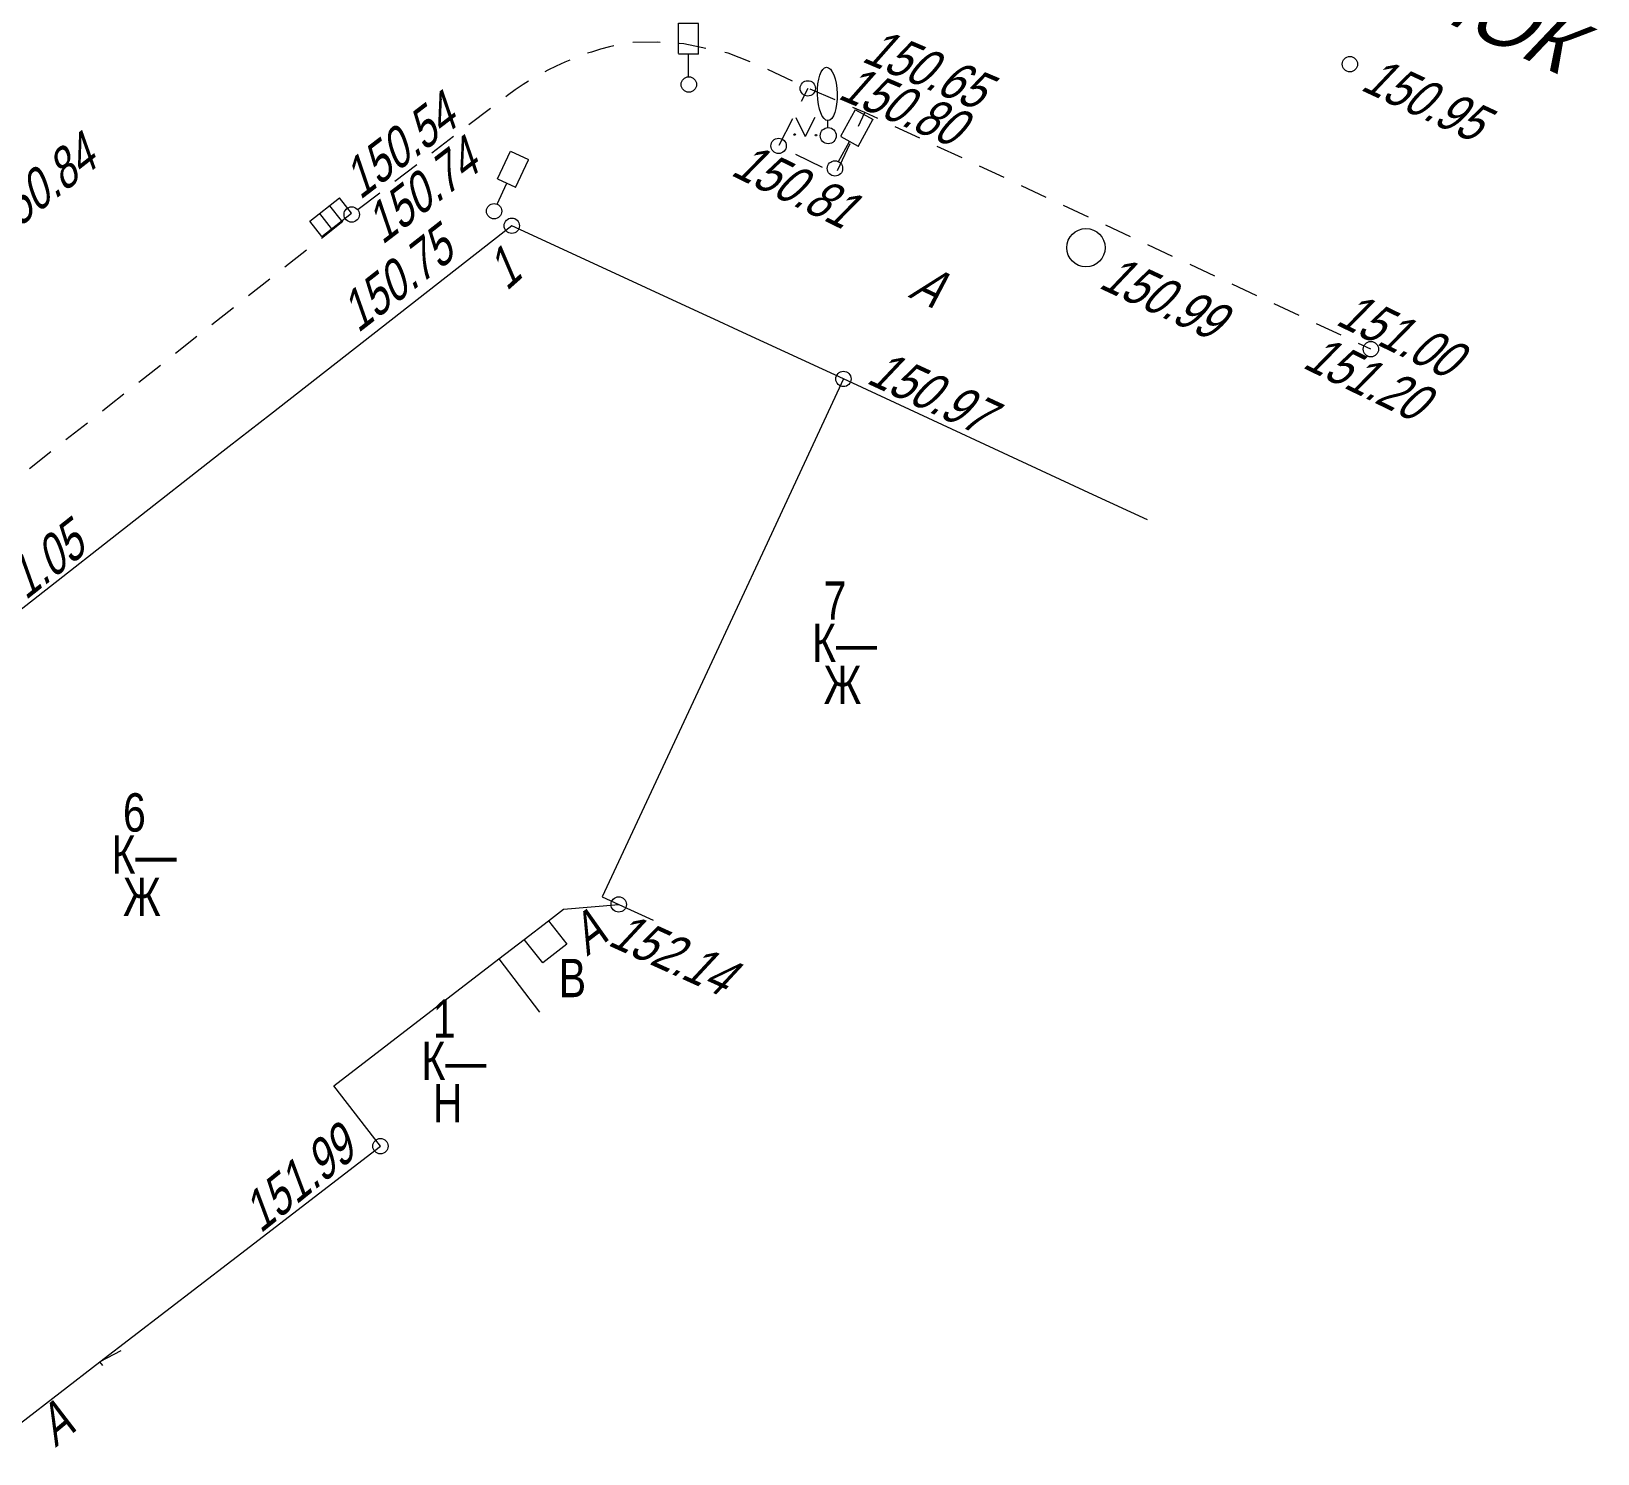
# Model space of a CAD drawing. Header units: metres. Extents: x 382 to 851, y 14083 to 14440.
# Drawn here: x 805.5 to 846.32, y 14368.09 to 14405.16 of the extents above; entities that cross this region are included whole.
import ezdxf
from ezdxf.enums import TextEntityAlignment as Align

# ---------------------------------------------------------------- set-up
doc = ezdxf.new("R2010")
doc.units = ezdxf.units.M
doc.header["$MEASUREMENT"] = 0
for name, color, linetype, lineweight in [('Бортовой камень', 7, 'Continuous', 25), ('Вентиляторы', 7, 'Continuous', 25), ('Внутреннее заполнение', 7, 'Continuous', 25), ('Горизонтали', 7, 'Continuous', 25), ('Граница улицы', 7, 'Continuous', 25), ('Здания', 7, 'Continuous', 25), ('Колодцы', 7, 'Continuous', 25), ('Крыльца', 7, 'Continuous', 25), ('Леса и газоны', 7, 'Continuous', 25), ('Номер дома', 7, 'Continuous', 25), ('Отдельно стоящее дерево', 7, 'Continuous', 25), ('Светофоры', 7, 'Continuous', 25), ('Фонтаны', 7, 'Continuous', 25)]:
    doc.layers.add(name, color=color, linetype=linetype, lineweight=lineweight)
doc.styles.add('Style-RUSSIAN_1251', font='RUSSIAN_1251.shx')
doc.styles.add('Style-RUSSIAN_1251 I 0.32289', font='RUSSIAN_1251.shx', dxfattribs={"oblique": 18.5})

# ---------------------------------------------------------------- blocks, each defined once
blk = doc.blocks.new('KOLOD_78')
at = {"layer": 'Колодцы', "color": 251, "linetype": 'Continuous', "lineweight": 9}
blk.add_arc((0, 0), 0.5, 0, 360, dxfattribs=at)
blk = doc.blocks.new('DORZN1_37')
at = {"layer": 'Светофоры', "color": 251, "linetype": 'Continuous', "lineweight": 9}
for p, q in [((-0.27, 0.806), (-0.27, 1.603)), ((-0.27, 1.598), (0.252, 1.598)), ((0.252, 0.792), (0.252, 1.589)), ((-0.27, 0.801), (0.248, 0.801)), ((-0.004, 0.2), (-0.004, 0.801))]:
    blk.add_line(p, q, dxfattribs=at)
blk.add_arc((0, 0), 0.2, 0, 360, dxfattribs=at)
blk = doc.blocks.new('PIKET_391')
at = {"layer": 'Горизонтали', "color": 251, "linetype": 'Continuous', "lineweight": 9}
blk.add_arc((0, 0), 0.2, 0, 360, dxfattribs=at)
blk = doc.blocks.new('RESHT1_10')
at = {"layer": 'Фонтаны', "color": 251, "linetype": 'Continuous', "lineweight": 9}
for p, q in [((-0.493, -0.254), (-0.494, 0.254)), ((-0.494, 0.254), (0.495, 0.254)), ((-0.163, -0.245), (-0.163, 0.251)), ((0.166, -0.245), (0.166, 0.251)), ((0.495, -0.254), (0.495, 0.254)), ((-0.493, -0.254), (0.495, -0.254))]:
    blk.add_line(p, q, dxfattribs=at)
blk = doc.blocks.new('PIKET_402')
at = {"layer": 'Горизонтали', "color": 251, "linetype": 'Continuous', "lineweight": 9}
blk.add_arc((0, 0), 0.2, 0, 360, dxfattribs=at)
blk = doc.blocks.new('GAZON_20')
at = {"layer": 'Леса и газоны', "color": 251, "linetype": 'Continuous', "lineweight": 9}
for p in [(-0.248, 0.499), (0.251, 0.502)]:
    blk.add_line(p, (0, 0), dxfattribs=at)
for centre in [(-0.276, 0.057), (0.279, 0.039)]:
    blk.add_arc(centre, 0.02, 0, 360, dxfattribs=at)
blk.add_point((-0.29, 0.043), dxfattribs=at)
blk = doc.blocks.new('PIKET_426')
at = {"layer": 'Горизонтали', "color": 251, "linetype": 'Continuous', "lineweight": 9}
blk.add_arc((0, 0), 0.2, 0, 360, dxfattribs=at)
blk = doc.blocks.new('DORZN1_41')
at = {"layer": 'Светофоры', "color": 251, "linetype": 'Continuous', "lineweight": 9}
for p, q in [((-0.27, 0.806), (-0.27, 1.603)), ((-0.27, 1.598), (0.252, 1.598)), ((0.252, 0.792), (0.252, 1.589)), ((-0.27, 0.801), (0.248, 0.801)), ((-0.004, 0.2), (-0.004, 0.801))]:
    blk.add_line(p, q, dxfattribs=at)
blk.add_arc((0, 0), 0.2, 0, 360, dxfattribs=at)
blk = doc.blocks.new('DEREVO_455')
at = {"layer": 'Отдельно стоящее дерево', "color": 251, "linetype": 'Continuous', "lineweight": 9, "flags": 128}
blk.add_lwpolyline([(-0.007, 0.21), (-0.007, 0.393)], dxfattribs=at)
at = {"layer": 'Отдельно стоящее дерево', "color": 251, "linetype": 'Continuous', "lineweight": 9}
blk.add_arc((0, 0), 0.21, 0, 359.99999, dxfattribs=at)
blk.add_ellipse((-0.0255, 1.088), major_axis=(-0.0185, 0.695), ratio=0.3698286, dxfattribs=at)
blk = doc.blocks.new('DORZN1_42')
at = {"layer": 'Светофоры', "color": 251, "linetype": 'Continuous', "lineweight": 9}
for p, q in [((-0.27, 0.806), (-0.27, 1.603)), ((-0.27, 1.598), (0.252, 1.598)), ((0.252, 0.792), (0.252, 1.589)), ((-0.27, 0.801), (0.248, 0.801)), ((-0.004, 0.2), (-0.004, 0.801))]:
    blk.add_line(p, q, dxfattribs=at)
blk.add_arc((0, 0), 0.2, 0, 360, dxfattribs=at)
blk = doc.blocks.new('PIKET_450')
at = {"layer": 'Горизонтали', "color": 251, "linetype": 'Continuous', "lineweight": 9}
blk.add_arc((0, 0), 0.2, 0, 360, dxfattribs=at)
blk = doc.blocks.new('PIKET_451')
at = {"layer": 'Горизонтали', "color": 251, "linetype": 'Continuous', "lineweight": 9}
blk.add_arc((0, 0), 0.2, 0, 360, dxfattribs=at)
blk = doc.blocks.new('PIKET_452')
at = {"layer": 'Горизонтали', "color": 251, "linetype": 'Continuous', "lineweight": 9}
blk.add_arc((0, 0), 0.2, 0, 360, dxfattribs=at)
blk = doc.blocks.new('PIKET_453')
at = {"layer": 'Горизонтали', "color": 251, "linetype": 'Continuous', "lineweight": 9}
blk.add_arc((0, 0), 0.2, 0, 360, dxfattribs=at)
blk = doc.blocks.new('PIKET_454')
at = {"layer": 'Горизонтали', "color": 251, "linetype": 'Continuous', "lineweight": 9}
blk.add_arc((0, 0), 0.2, 0, 360, dxfattribs=at)
blk = doc.blocks.new('PIKET_455')
at = {"layer": 'Горизонтали', "color": 251, "linetype": 'Continuous', "lineweight": 9}
blk.add_arc((0, 0), 0.2, 0, 360, dxfattribs=at)
blk = doc.blocks.new('msdElementTypeLineString_158')
at = {"layer": 'Граница улицы', "color": 251, "linetype": 'Continuous', "lineweight": 9}
for p, q in [((0.76, 2.229), (0.584, 1.882)), ((0.358, 1.436), (0.007, 0.742)), ((2.081, 1.247), (2.246, 1.599)), ((0.436, 0.516), (1.136, 0.176)), ((1.538, 0.09), (1.868, 0.794))]:
    blk.add_line(p, q, dxfattribs=at)
blk = doc.blocks.new('msdElementTypeLineString_162')
at = {"layer": 'Бортовой камень', "color": 251, "linetype": 'Continuous', "lineweight": 9}
for p, q in [((33.843, 21.189), (33.199, 21.493)), ((34.951, 20.7), (34.296, 20.977)), ((25.972, 20.481), (25.406, 20.048)), ((37.159, 19.701), (36.514, 20.002)), ((25.009, 19.744), (24.444, 19.312)), ((38.257, 19.187), (37.612, 19.489)), ((24.046, 19.008), (23.481, 18.576)), ((39.355, 18.674), (38.71, 18.975)), ((40.453, 18.16), (39.808, 18.462)), ((23.084, 18.272), (22.518, 17.84)), ((41.55, 17.647), (40.905, 17.949)), ((22.124, 17.533), (21.565, 17.092)), ((42.648, 17.134), (42.003, 17.435)), ((21.172, 16.782), (20.613, 16.341)), ((43.746, 16.62), (43.101, 16.922)), ((44.843, 16.107), (44.199, 16.408)), ((20.221, 16.031), (19.662, 15.591)), ((45.941, 15.593), (45.296, 15.895)), ((19.269, 15.281), (18.711, 14.84)), ((47.039, 15.08), (46.394, 15.382)), ((48.137, 14.567), (47.492, 14.868)), ((18.318, 14.53), (17.759, 14.089)), ((48.912, 14.204), (48.59, 14.355)), ((17.367, 13.78), (16.808, 13.339)), ((15.464, 12.278), (14.905, 11.837)), ((14.513, 11.528), (13.954, 11.087))]:
    blk.add_line(p, q, dxfattribs=at)
at = {"layer": 'Бортовой камень', "color": 251, "linetype": 'Continuous', "lineweight": 9, "flags": 128}
for points in [[(29.184, 22.114), (29.072, 22.087), (28.834, 22.022), (28.598, 21.949), (28.501, 21.915)], [(30.387, 22.2), (30.331, 22.203), (29.675, 22.199)], [(31.585, 22.042), (31.008, 22.166), (30.886, 22.173)], [(28.033, 21.738), (27.905, 21.685), (27.681, 21.582), (27.46, 21.472), (27.39, 21.435)], [(32.74, 21.69), (32.165, 21.917), (32.073, 21.937)], [(26.956, 21.186), (26.819, 21.1), (26.614, 20.963), (26.413, 20.819), (26.369, 20.785)], [(36.062, 20.214), (35.724, 20.372), (35.412, 20.504)], [(16.415, 13.029), (16.045, 12.737), (15.856, 12.588)]]:
    blk.add_lwpolyline(points, dxfattribs=at)
blk = doc.blocks.new('msdElementTypeTextNode_16')
at = {"layer": 'Здания', "color": 251, "linetype": 'Continuous', "lineweight": 9, "style": 'Style-RUSSIAN_1251', "width": 0.799996}
for s, p in [(' 6 ', (0, 1.100001)), ('К—', (0, 0.000001)), (' Ж', (0, -1.099999))]:
    blk.add_text(s, height=1.000002, dxfattribs=at).set_placement(p, align=Align.MIDDLE_LEFT)
blk = doc.blocks.new('msdElementTypeTextNode_17')
at = {"layer": 'Здания', "color": 251, "linetype": 'Continuous', "lineweight": 9, "style": 'Style-RUSSIAN_1251', "width": 0.799996}
for s, p in [(' 1 ', (0, 1.100001)), ('К—', (0, 0.000001)), (' Н', (0, -1.100999))]:
    blk.add_text(s, height=1.000002, dxfattribs=at).set_placement(p, align=Align.MIDDLE_LEFT)
blk = doc.blocks.new('msdElementTypeTextNode_19')
at = {"layer": 'Здания', "color": 251, "linetype": 'Continuous', "lineweight": 9, "style": 'Style-RUSSIAN_1251', "width": 0.799996}
for s, p in [(' 7 ', (0, 1.1)), ('К—', (0, 0)), (' Ж', (0, -1.1))]:
    blk.add_text(s, height=1, dxfattribs=at).set_placement(p, align=Align.MIDDLE_LEFT)

msp = doc.modelspace()

# ---------------------------------------------------------------- linework, layer by layer
at = {"layer": 'Вентиляторы', "color": 251, "linetype": 'Continuous', "lineweight": 9, "flags": 128}
msp.add_lwpolyline([(818.972, 14381.976), (819.45, 14381.365), (818.824, 14380.876), (818.343, 14381.492)], dxfattribs=at)
at = {"layer": 'Внутреннее заполнение', "color": 251, "linetype": 'Continuous', "lineweight": 9, "flags": 128}
msp.add_lwpolyline([(807.833, 14370.768), (807.284, 14370.479)], dxfattribs=at)
at = {"layer": 'Здания', "color": 251, "linetype": 'Continuous', "lineweight": 9, "flags": 128}
for points in [[(826.66, 14396.099), (824.039, 14397.309), (823.176, 14397.708), (823.114, 14397.737), (821.518, 14398.475), (819.241, 14399.528), (818.018, 14400.093), (811.727, 14395.172), (810.657, 14394.336), (810.422, 14394.152), (805.678, 14390.44), (793.434, 14380.863)], [(834.588, 14392.423), (833.167, 14393.082), (826.66, 14396.099), (824.608, 14391.692), (823.168, 14388.598), (820.373, 14382.596), (820.804, 14382.401), (821.702, 14381.994)], [(804.171, 14368.086), (807.284, 14370.479), (810.72, 14373.121), (814.595, 14376.101), (813.382, 14377.678), (817.677, 14380.98), (818.343, 14381.492), (818.972, 14381.976), (819.361, 14382.275), (820.804, 14382.401)], [(817.677, 14380.98), (818.741, 14379.597)]]:
    msp.add_lwpolyline(points, dxfattribs=at)
at = {"layer": 'Крыльца', "color": 251, "linetype": 'Continuous', "lineweight": 9, "flags": 128}
for points in [[(810.72, 14373.121), (810.727, 14373.111)], [(807.357, 14370.383), (807.284, 14370.479)]]:
    msp.add_lwpolyline(points, dxfattribs=at)

# ---------------------------------------------------------------- block references
at = {"layer": 'Бортовой камень', "color": 251, "linetype": 'Continuous', "lineweight": 9}
msp.add_blockref('msdElementTypeLineString_162', (791.493, 14382.672), dxfattribs=at)
at = {"layer": 'Горизонтали', "color": 251, "linetype": 'Continuous', "lineweight": 9}
for name, p in [('PIKET_450', (839.858, 14404.304)), ('PIKET_452', (825.731, 14403.674)), ('PIKET_453', (824.971, 14402.174)), ('PIKET_391', (813.846, 14400.386)), ('PIKET_402', (818.018, 14400.093)), ('PIKET_455', (840.405, 14396.876)), ('PIKET_454', (826.66, 14396.099)), ('PIKET_426', (820.804, 14382.401)), ('PIKET_451', (814.595, 14376.101))]:
    msp.add_blockref(name, p, dxfattribs=at)
at = {"layer": 'Граница улицы', "color": 251, "linetype": 'Continuous', "lineweight": 9}
msp.add_blockref('msdElementTypeLineString_158', (824.971, 14401.445), dxfattribs=at)
at = {"layer": 'Здания', "color": 251, "linetype": 'Continuous', "lineweight": 9}
for name, p in [('msdElementTypeTextNode_19', (825.844, 14389.223)), ('msdElementTypeTextNode_16', (807.588, 14383.7)), ('msdElementTypeTextNode_17', (815.663, 14378.327))]:
    msp.add_blockref(name, p, dxfattribs=at)
at = {"layer": 'Колодцы', "color": 251, "linetype": 'Continuous', "lineweight": 9}
msp.add_blockref('KOLOD_78', (832.98, 14399.52), dxfattribs=at)
at = {"layer": 'Леса и газоны', "color": 251, "linetype": 'Continuous', "lineweight": 9}
msp.add_blockref('GAZON_20', (825.664, 14402.415), dxfattribs=at)
at = {"layer": 'Отдельно стоящее дерево', "color": 251, "linetype": 'Continuous', "lineweight": 9}
msp.add_blockref('DEREVO_455', (826.264, 14402.44), dxfattribs=at)
at = {"layer": 'Светофоры', "color": 251, "linetype": 'Continuous', "lineweight": 9}
msp.add_blockref('DORZN1_42', (822.631, 14403.774), dxfattribs=at)
for name, p, rotation in [('DORZN1_41', (826.44, 14401.587), 331.1973401240197), ('DORZN1_37', (817.557, 14400.472), 335.2444392847996)]:
    msp.add_blockref(name, p, dxfattribs=dict(at, rotation=rotation))
at = {"layer": 'Фонтаны', "color": 251, "linetype": 'Continuous', "lineweight": 9, "rotation": 38.27337729506355}
msp.add_blockref('RESHT1_10', (813.299, 14400.316), dxfattribs=at)

# ---------------------------------------------------------------- texts
at = {"layer": 'Вентиляторы', "color": 251, "linetype": 'Continuous', "lineweight": 9, "style": 'Style-RUSSIAN_1251', "width": 0.799996}
msp.add_text('В', height=1, dxfattribs=at).set_placement((819.241, 14379.984))
at = {"layer": 'Горизонтали', "color": 251, "linetype": 'Continuous', "lineweight": 9, "style": 'Style-RUSSIAN_1251 I 0.32289', "oblique": 18.5}
for s, rotation, width, p in [('150.65', 337.0251, 0.8, (827.107, 14404.386)), ('150.95', 335.0101, 0.8, (840.104, 14403.646)), ('150.80', 337.0251, 0.8, (826.485, 14403.42)), ('150.54', 37.4004, 0.799996, (814.064, 14400.753)), ('150.84', 37.9971, 0.799996, (804.699, 14399.669)), ('150.81', 334.0201, 0.8, (823.693, 14401.426)), ('150.75', 38.0338, 0.799996, (814.01, 14397.281)), ('151.00', 334.0201, 0.8, (839.455, 14397.533)), ('151.20', 334.0201, 0.8, (838.591, 14396.409)), ('150.97', 335.1213, 0.8, (827.226, 14396.005)), ('151.05', 38.2722, 0.799996, (804.412, 14389.582)), ('152.14', 335.5893, 0.799996, (820.488, 14381.354)), ('151.99', 38.9742, 0.799996, (811.468, 14373.812))]:
    msp.add_text(s, height=1, rotation=rotation, dxfattribs=dict(at, width=width)).set_placement(p)
at = {"layer": 'Горизонтали', "color": 251, "linetype": 'Continuous', "lineweight": 9, "style": 'Style-RUSSIAN_1251 I 0.32289', "oblique": 18.5, "width": 0.799996}
msp.add_text('150.74', height=1, rotation=37.4004, dxfattribs=at).set_placement((814.036, 14400.377), align=Align.TOP_LEFT)
at = {"layer": 'Граница улицы', "color": 251, "linetype": 'Continuous', "lineweight": 9, "style": 'Style-RUSSIAN_1251 I 0.32289', "oblique": 18.5}
msp.add_text('ПЕСЧАНЫЙ ПЕРЕУЛОК', height=1.5, rotation=335.0101, dxfattribs=at).set_placement((824.522, 14413.712))
at = {"layer": 'Граница улицы', "color": 251, "linetype": 'Continuous', "lineweight": 9, "style": 'Style-RUSSIAN_1251 I 0.32289', "oblique": 18.5, "width": 0.799996}
for rotation, p in [(334.6484, (828.327, 14398.247)), (37.5579, (819.981, 14381.039)), (39.7788, (806.126, 14368.234))]:
    msp.add_text('А', height=1, rotation=rotation, dxfattribs=at).set_placement(p)
at = {"layer": 'Колодцы', "color": 251, "linetype": 'Continuous', "lineweight": 9, "style": 'Style-RUSSIAN_1251 I 0.32289', "oblique": 18.5, "width": 0.799996}
msp.add_text('150.99', height=1, rotation=334.9346, dxfattribs=at).set_placement((833.492, 14398.942), align=Align.MIDDLE_LEFT)
at = {"layer": 'Номер дома', "color": 251, "linetype": 'Continuous', "lineweight": 9, "style": 'Style-RUSSIAN_1251 I 0.32289', "oblique": 18.5, "width": 0.799996}
msp.add_text('1', height=1, rotation=41.6902, dxfattribs=at).set_placement((817.883, 14398.374))

doc.saveas('drawing.dxf')
